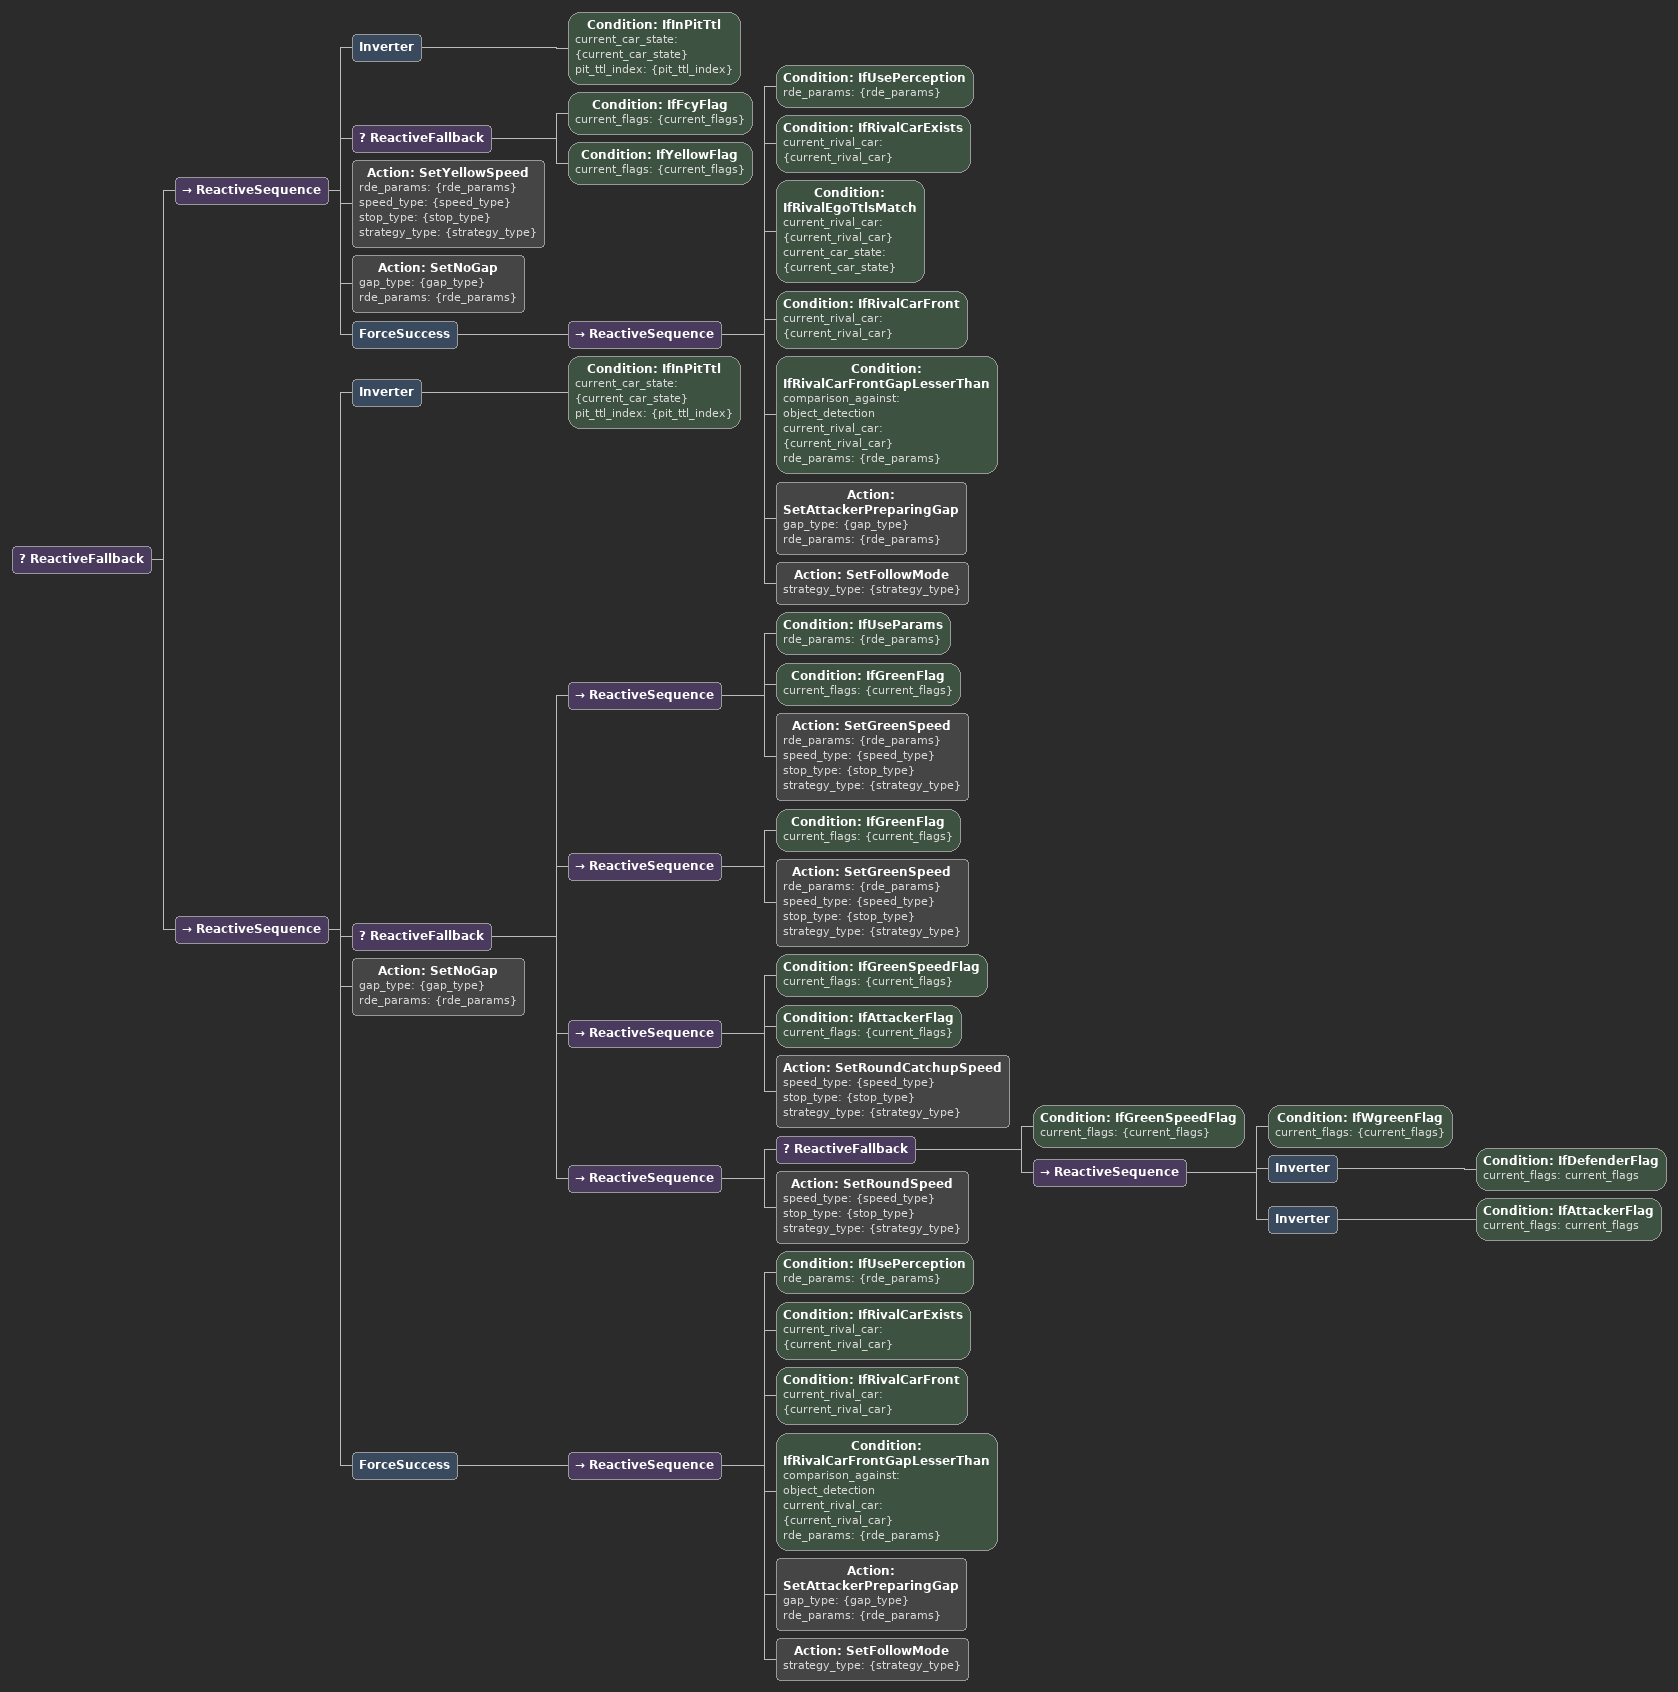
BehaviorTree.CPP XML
<ReactiveFallback>
	<!-- On Track Behavior -->
	<ReactiveSequence> <!-- Set Yellow Speed-->
		<Inverter>
			<Condition ID="IfInPitTtl" current_car_state="{current_car_state}" pit_ttl_index="{pit_ttl_index}"/>
		</Inverter>
		<ReactiveFallback>
			<Condition ID="IfFcyFlag" current_flags="{current_flags}"/>
			<Condition ID="IfYellowFlag" current_flags="{current_flags}"/>
		</ReactiveFallback>
		<Action ID="SetYellowSpeed" rde_params="{rde_params}" speed_type="{speed_type}" stop_type="{stop_type}" strategy_type="{strategy_type}"/>
		<Action ID="SetNoGap" gap_type="{gap_type}" rde_params="{rde_params}"/>
		<ForceSuccess> <!-- DEFENSIVE -->
			<ReactiveSequence>
				<Condition ID="IfUsePerception" rde_params="{rde_params}"/>
				<Condition ID="IfRivalCarExists" current_rival_car="{current_rival_car}"/>
				<Condition ID="IfRivalEgoTtlsMatch" current_rival_car="{current_rival_car}" current_car_state="{current_car_state}"/>
				<Condition ID="IfRivalCarFront" current_rival_car="{current_rival_car}"/>
				<Condition ID="IfRivalCarFrontGapLesserThan" comparison_against="object_detection" current_rival_car="{current_rival_car}" rde_params="{rde_params}"/>
				<Action ID="SetAttackerPreparingGap" gap_type="{gap_type}" rde_params="{rde_params}"/>
				<Action ID="SetFollowMode" strategy_type="{strategy_type}"/>
			</ReactiveSequence>
		</ForceSuccess>
	</ReactiveSequence>
	<ReactiveSequence> <!-- Set Green Speed, null flag -->
		<Inverter>
			<Condition ID="IfInPitTtl" current_car_state="{current_car_state}" pit_ttl_index="{pit_ttl_index}"/>
		</Inverter>
		<ReactiveFallback>
			<ReactiveSequence>
				<Condition ID="IfUseParams" rde_params="{rde_params}"/>
				<Condition ID="IfGreenFlag" current_flags="{current_flags}"/>
				<Action ID="SetGreenSpeed" rde_params="{rde_params}" speed_type="{speed_type}" stop_type="{stop_type}" strategy_type="{strategy_type}"/>
			</ReactiveSequence>
			<ReactiveSequence>
				<Condition ID="IfGreenFlag" current_flags="{current_flags}"/>
				<Action ID="SetGreenSpeed" rde_params="{rde_params}" speed_type="{speed_type}" stop_type="{stop_type}" strategy_type="{strategy_type}"/>
			</ReactiveSequence>
			<ReactiveSequence>
				<Condition ID="IfGreenSpeedFlag" current_flags="{current_flags}"/>
				<Condition ID="IfAttackerFlag" current_flags="{current_flags}"/>
				<Action ID="SetRoundCatchupSpeed" speed_type="{speed_type}" stop_type="{stop_type}" strategy_type="{strategy_type}"/>
			</ReactiveSequence>
			<ReactiveSequence>
				<ReactiveFallback>
					<Condition ID="IfGreenSpeedFlag" current_flags="{current_flags}"/>
					<ReactiveSequence>
						<Condition ID="IfWgreenFlag" current_flags="{current_flags}"/>
						<Inverter>
							<Condition ID="IfDefenderFlag" current_flags="current_flags"/>
						</Inverter>
						<Inverter>
							<Condition ID="IfAttackerFlag" current_flags="current_flags"/>
						</Inverter>
					</ReactiveSequence>
				</ReactiveFallback>
				<Action ID="SetRoundSpeed" speed_type="{speed_type}" stop_type="{stop_type}" strategy_type="{strategy_type}"/>
			</ReactiveSequence>
		</ReactiveFallback>
		<Action ID="SetNoGap" gap_type="{gap_type}" rde_params="{rde_params}"/>
		<ForceSuccess> <!-- DEFENSIVE -->
			<ReactiveSequence>
				<Condition ID="IfUsePerception" rde_params="{rde_params}"/>
				<Condition ID="IfRivalCarExists" current_rival_car="{current_rival_car}"/>
				<Condition ID="IfRivalCarFront" current_rival_car="{current_rival_car}"/>
				<Condition ID="IfRivalCarFrontGapLesserThan" comparison_against="object_detection" current_rival_car="{current_rival_car}" rde_params="{rde_params}"/>
				<Action ID="SetAttackerPreparingGap" gap_type="{gap_type}" rde_params="{rde_params}"/>
				<Action ID="SetFollowMode" strategy_type="{strategy_type}"/>
			</ReactiveSequence>
		</ForceSuccess>
	</ReactiveSequence>
</ReactiveFallback>
